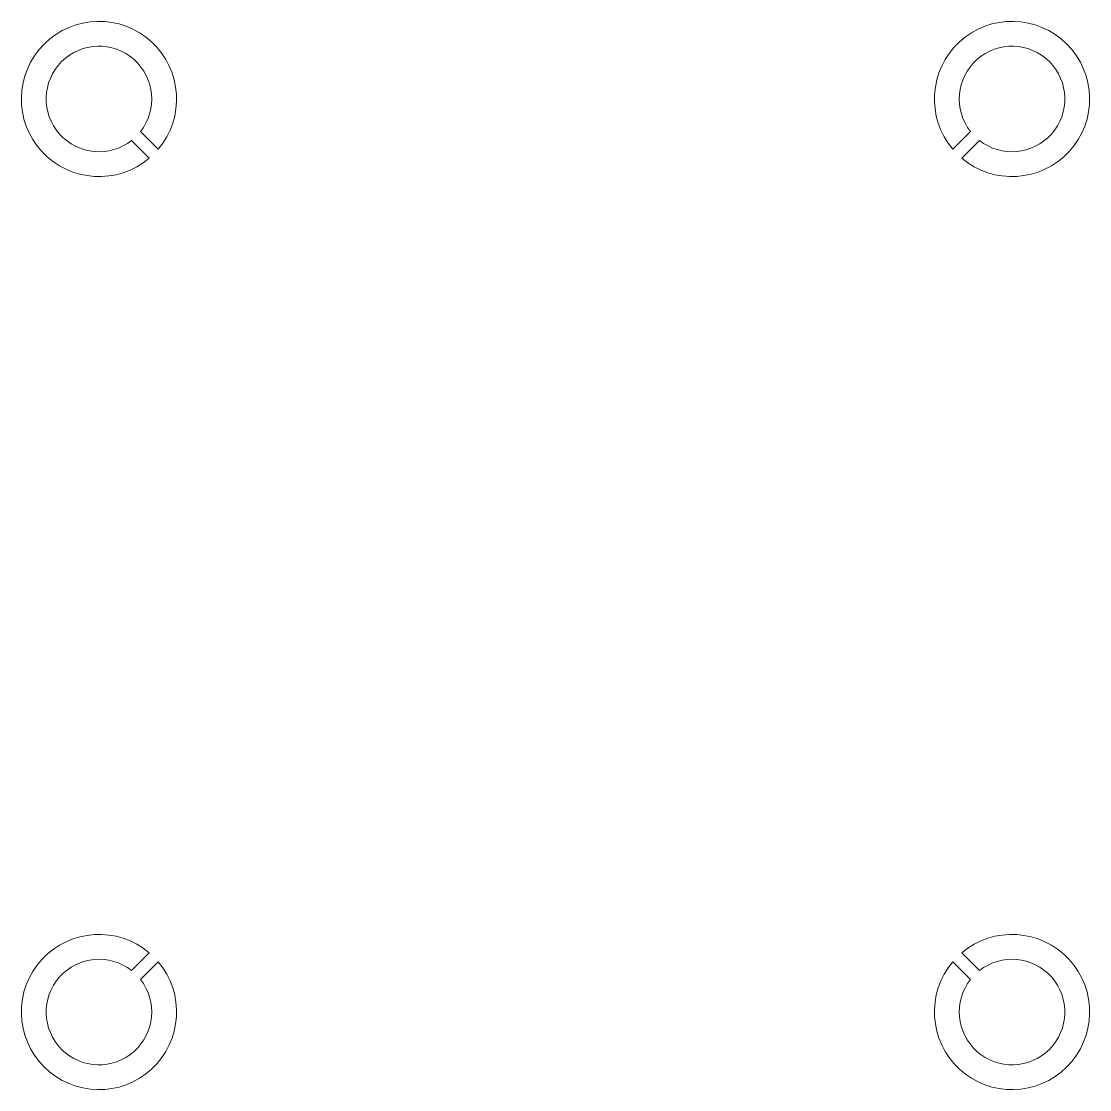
# Model space of a CAD drawing. Header units: millimetres. Extents: x -43 to 43, y -43 to 43.
import ezdxf

# ---------------------------------------------------------------- set-up
doc = ezdxf.new("R2010")
doc.units = ezdxf.units.MM
doc.layers.get('0').update_dxf_attribs({"lineweight": 0})

msp = doc.modelspace()

# ---------------------------------------------------------------- linework, layer by layer
for p, q in [((-32.011, 32.718), (-33.432, 34.139)), ((32.011, 32.718), (33.432, 34.139)), ((-32.718, 32.011), (-34.139, 33.432)), ((32.718, 32.011), (34.139, 33.432)), ((-34.139, -33.432), (-32.718, -32.011)), ((34.139, -33.432), (32.718, -32.011)), ((-33.432, -34.139), (-32.011, -32.718)), ((33.432, -34.139), (32.011, -32.718))]:
    msp.add_line(p, q)
for centre, radius, start, end in [((-36.77, 36.77), 6.25, 319.58857, 310.41143), ((36.77, 36.77), 6.25, 229.58857, 220.41143), ((-36.77, 36.77), 4.25, 321.75633, 308.24367), ((36.77, 36.77), 4.25, 231.75633, 218.24367), ((-36.77, -36.77), 6.25, 49.58857, 40.41143), ((36.77, -36.77), 6.25, 139.58857, 130.41143), ((-36.77, -36.77), 4.25, 51.75633, 38.24367), ((36.77, -36.77), 4.25, 141.75633, 128.24367)]:
    msp.add_arc(centre, radius, start, end)

doc.saveas('drawing.dxf')
